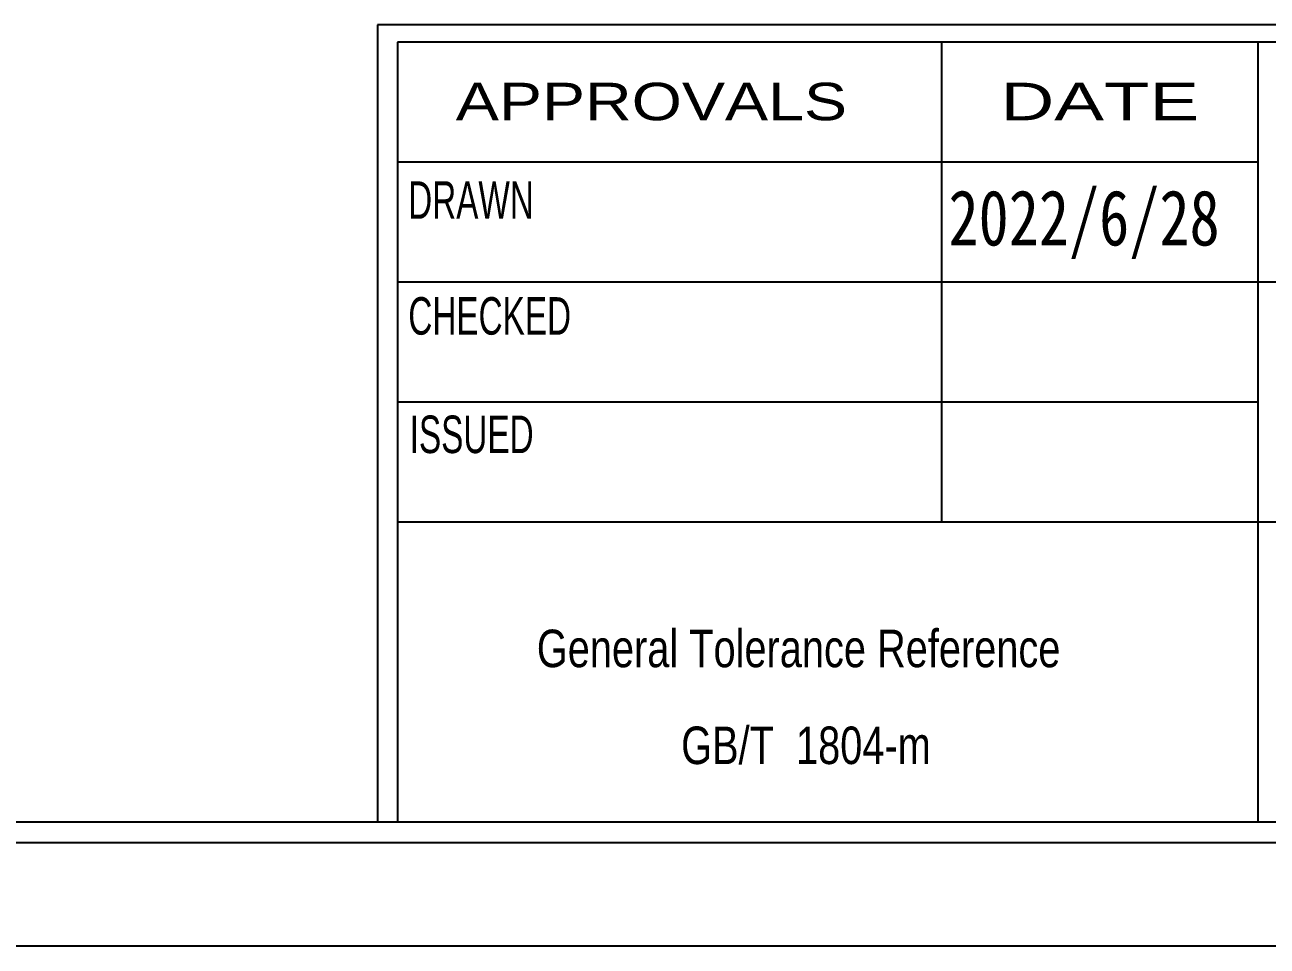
# Model space of a CAD drawing. Header units: millimetres. Extents: x 1 to 148, y 1 to 104.
# Drawn here: x 69.24 to 98.92, y 0.65 to 22.66 of the extents above; entities that cross this region are included whole.
import ezdxf

# ---------------------------------------------------------------- set-up
doc = ezdxf.new("R2010")
doc.units = ezdxf.units.MM
doc.header["$LTSCALE"] = 0.5
doc.layers.add('SLD-0', color=179, linetype='Continuous')
doc.styles.add('SLDTEXTSTYLE1', font='SIMSUN.TTC', dxfattribs={"width": 0.8})
doc.styles.add('SLDTEXTSTYLE10', font='ARIAL.TTF', dxfattribs={"width": 0.7584})
doc.styles.add('SLDTEXTSTYLE11', font='ARIAL.TTF', dxfattribs={"width": 1.2324})
doc.styles.add('SLDTEXTSTYLE5', font='ARIAL.TTF', dxfattribs={"width": 0.63516})
doc.styles.add('SLDTEXTSTYLE9', font='ARIAL.TTF', dxfattribs={"width": 1.422})

# ---------------------------------------------------------------- blocks, each defined once
blk = doc.blocks.new('SW_NOTE_1')
at = {"layer": 'SLD-0', "color": 0, "char_height": 0.89633, "attachment_point": 2, "style": 'SLDTEXTSTYLE10'}
for s, insert in [('General Tolerance Reference ', (6.51, 1.155)), (' GB/T  1804-m', (6.554, -1.16))]:
    blk.add_mtext(s, dxfattribs=dict(at, insert=insert))

msp = doc.modelspace()

# ---------------------------------------------------------------- linework, layer by layer
at = {"layer": 'SLD-0', "color": 179, "linetype": 'Continuous'}
for p, q in [((144.591, 22.665), (77.665, 22.665)), ((77.665, 22.665), (77.665, 3.609)), ((144.591, 22.253), (78.143, 22.253)), ((78.143, 22.253), (78.143, 3.609)), ((91.14, 22.253), (91.14, 10.78)), ((98.699, 22.253), (98.699, 3.609)), ((98.699, 19.385), (78.143, 19.385)), ((144.591, 16.517), (78.143, 16.517)), ((98.699, 13.648), (78.143, 13.648)), ((144.591, 10.78), (78.143, 10.78))]:
    msp.add_line(p, q, dxfattribs=at)
at = {"layer": 'SLD-0'}
for p, q in [((144.591, 3.609), (6.337, 3.609)), ((147.553, 0.647), (0.795, 0.647))]:
    msp.add_line(p, q, dxfattribs=at)
at = {"layer": 'SLD-0', "color": 6, "linetype": 'Continuous'}
msp.add_line((145.084, 3.116), (5.844, 3.116), dxfattribs=at)

# ---------------------------------------------------------------- block references
at = {"layer": 'SLD-0', "color": 179}
msp.add_blockref('SW_NOTE_1', (81.219, 7.055), dxfattribs=at)

# ---------------------------------------------------------------- texts
at = {"layer": 'SLD-0', "color": 179, "char_height": 0.8963, "attachment_point": 2}
for s, insert, style in [('APPROVALS', (84.213, 21.281), 'SLDTEXTSTYLE11'), ('DATE', (94.925, 21.281), 'SLDTEXTSTYLE9'), ('DRAWN', (79.902, 18.926), 'SLDTEXTSTYLE5'), ('CHECKED', (80.348, 16.157), 'SLDTEXTSTYLE5'), ('ISSUED', (79.918, 13.327), 'SLDTEXTSTYLE5')]:
    msp.add_mtext(s, dxfattribs=dict(at, insert=insert, style=style))
at = {"layer": 'SLD-0', "insert": (94.549, 18.715), "char_height": 1.3229, "attachment_point": 2, "style": 'SLDTEXTSTYLE1'}
msp.add_mtext('2022/6/28', dxfattribs=at)

doc.saveas('drawing.dxf')
